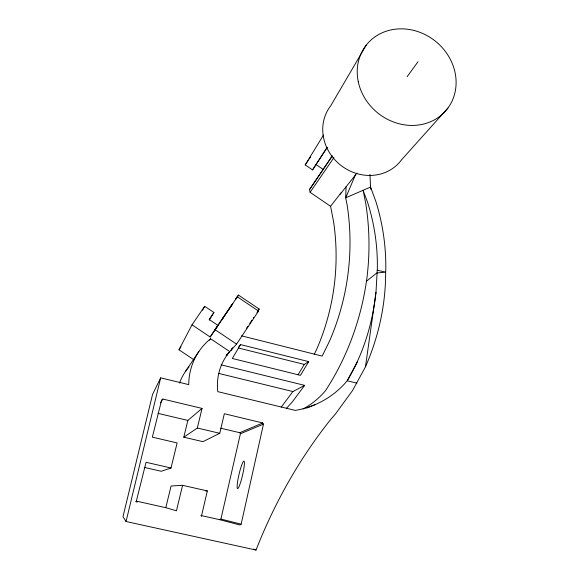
<?xml version="1.0" encoding="UTF-8"?>
<svg xmlns="http://www.w3.org/2000/svg" width="579" height="579" viewBox="0 0 579 579"><rect width="100%" height="100%" fill="white"/><g stroke="black" fill="none" stroke-linecap="round" stroke-linejoin="round"><path stroke-width="0.87" d="M356.917 173.193L346.054 186.814L345.699 197.823L347.197 205.357A276.668 261.361 4.6 0 1 329.654 340.814L322.185 356.107L241.523 335.842M259.182 309.034L238.476 295.087L236.058 298.692L237.347 296.803L258.516 311.068L236.572 344.107L229.776 351.605L210.604 338.766A59.601 58.769 62.2 0 0 188.761 384.63L160.665 377.834L152.574 394.393L122.987 516.7L126.056 521.513L256.034 550.05A520.116 438.165 83.3 0 1 331.022 419.044L335.263 414.246L352.539 390.543L365.479 366.775L375.981 292.337L377.327 268.794A337.543 262.736 -1.6 0 0 367.535 202.158L363.076 190.288L365.819 203.851A298.069 281.597 4.3 0 1 367.014 277.175C361.788 317.43 347.74 356.483 325.601 390.543A82.276 80.286 46.3 0 1 303.049 409.02M375.981 292.337C372.608 323.379 363.337 353.935 347.205 380.765A90.382 87.646 46 0 1 314.969 404.692L306.747 408.043M200.87 515.498L219.89 519.732L239.938 524.987L241.146 524.183L263.474 424.168L262.736 422.974L224.334 413.724L219.759 433.309L202.932 441.668L183.789 437.188L187.857 420.419L202.042 408.405L162.923 399.069L161.693 399.814L152.342 437.159L177.123 442.928L171.015 467.998L161.259 471.277L144.265 467.405M219.89 519.732L220.925 519.052L240.415 433.729L239.786 432.708L220.751 428.207M201.391 516.396L207.34 490.927L182.573 485.311L171.073 485.998L165.811 507.682L176.45 510.837L182.573 485.311M126.056 521.513L160.665 377.834M183.789 437.188L197.345 428.026L202.042 408.405M136.152 501.855L146.06 462.288L171.015 467.998M365.479 366.775C378.572 337.007 385.744 304.706 385.65 272.152L385.773 270.386A344.852 272.629 -1.6 0 0 375.8 201.297L370.538 187.06L369.974 174.402M355.564 174.518L345.699 197.823L370.538 187.06L371.059 189.608M253.32 317.849L253.501 317.458M341.074 192.778L330.58 206.298L333.547 221.446A259.913 246.466 3.4 0 1 316.604 349.513L314.238 354.319M193.871 359.754L178.983 349.796L192.011 324.833L204.684 306.298L213.912 312.486L209.272 320.107M357.301 362.005L347.205 380.765L356.91 383.175M202.563 310.243L204.684 306.298M366.189 45.198L330.718 105.798A44.54 40.639 38.6 0 0 341.255 165.645A44.54 40.639 38.6 0 0 401.486 159.891L447.943 108.02M232.454 347.928L231.093 350.223L232.563 348.008M240.56 344.599L232.302 358.473L300.45 375.337L308.708 361.622L240.56 344.599L238.78 346.517M297.982 374.866L304.286 364.423L308.708 361.622M327.309 147.327L312.53 169.922L305.191 164.899L323.56 134.95M160.571 402.803L162.923 399.069M312.53 169.922L326.903 147.667M251.105 321.403L251.879 320.201M249.81 323.386L250.714 322.004M185.294 371.718L198.887 351.496M330.58 206.298L310.105 192.3L309.497 189.594L332.201 156.012M192.011 324.833L210.17 337L217.986 325.412L209.157 319.492L213.912 312.486M210.17 337L237.347 296.803M309.497 189.594L332.245 156.041M222.162 319.261L223.002 318.023M231.267 305.755L232.787 303.519L221.663 319.992M235.356 299.683L238.476 295.087M214.353 330.595L231.998 304.655M246.415 328.423L247.884 326.267M178.983 349.796L180.952 346.908M305.191 164.899L308.202 160.492M309.2 159.022L310.706 156.822M214.512 330.508L217.986 325.412M310.105 192.3L333.953 157.553M209.584 340.228L210.604 338.766M407.146 76.667L418.045 61.707M221.113 364.821L304.655 385.375L292.301 401.898L286.373 408.456M281.22 407.124L292.902 391.556L304.655 385.375M340.126 194.291L346.054 186.814M258.516 311.068L257.033 312.805L257.771 311.625A20.214 0.55 -56 0 0 258.039 310.322M226.215 355.571L229.776 351.605L226.36 355.687L227.561 354.37A52.19 51.162 63.8 0 0 217.805 391.657L295.283 410.402A90.389 87.646 46 0 0 310.206 406.545L314.969 404.692M366.297 281.365L376.755 272.998L385.65 272.152L377.219 270.198M239.786 432.708L262.736 422.974M240.415 433.729L263.474 424.168M205.552 490.912L207.34 490.927M136.55 501.153L165.811 507.682M197.345 428.026L219.759 433.309M157.98 413.355L187.857 420.419M218.746 373.412L292.902 391.556M238.476 348.022L304.286 364.423M220.925 519.052L241.146 524.183M135.797 501.53L137.288 502.109M253.537 549.051L256.034 550.05M215.127 329.733L236.572 344.107M316.134 164.617L323.125 169.401M179.533 383.081A50.945 50.539 74.2 0 1 188.935 366.97M241.588 465.378L240.654 468.237A14.106 1.809 -76.9 0 0 237.144 485.897A14.106 1.809 -76.9 0 0 239.88 484.522L240.842 481.619A14.106 1.809 -76.9 0 0 244.389 463.83A14.106 1.809 -76.9 0 0 241.588 465.378M358.227 81.559A51.56 46.023 39 0 0 439.497 116.574A51.56 46.023 39 0 0 422.265 33.278A51.56 46.023 39 0 0 358.227 81.559"/></g></svg>
